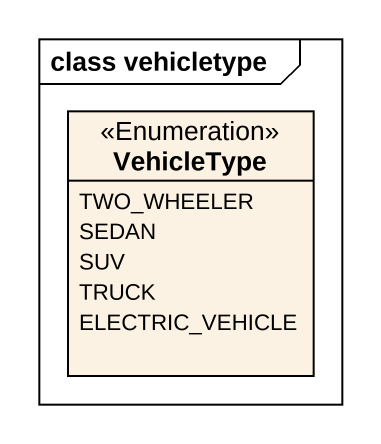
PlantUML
@startuml
mainframe class vehicletype
hide circle
hide empty members
enum VehicleType <<Enumeration>> {
  TWO_WHEELER
  SEDAN
  SUV
  TRUCK
  ELECTRIC_VEHICLE
}
@enduml
